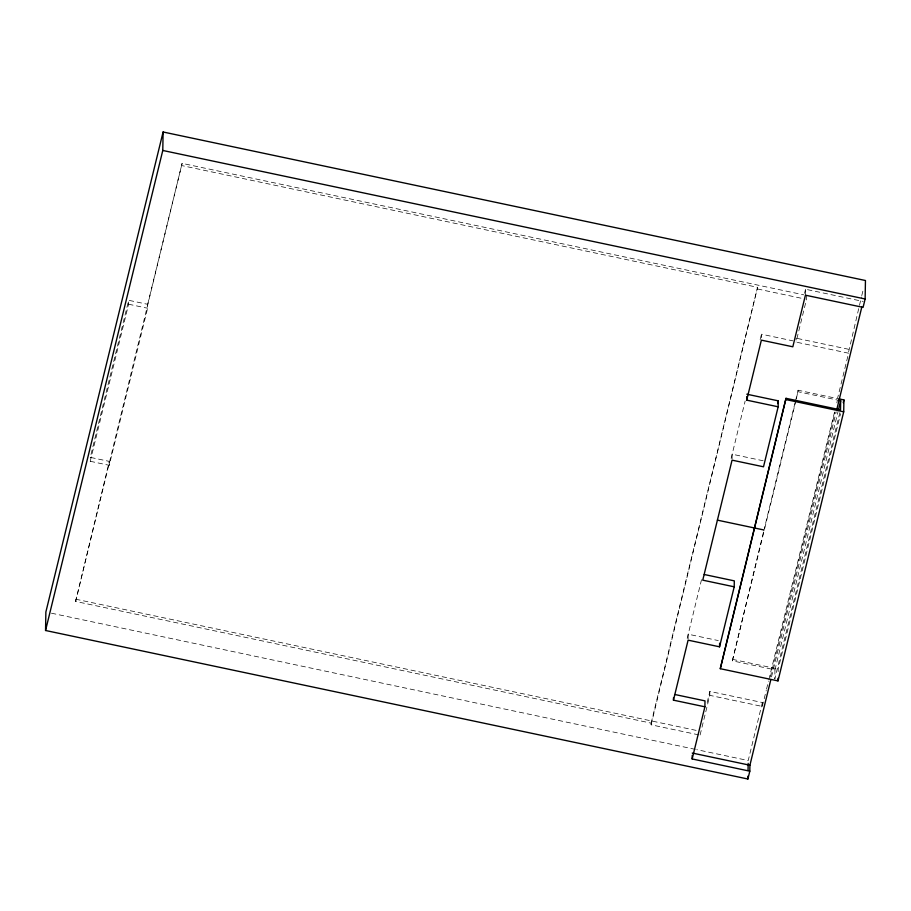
<?xml version="1.0" encoding="UTF-8"?>
<svg xmlns="http://www.w3.org/2000/svg" width="911" height="911" viewBox="0 0 911 911"><rect width="100%" height="100%" fill="white"/><g stroke="black" fill="none" stroke-linecap="round" stroke-linejoin="round"><path stroke-width="0.68" stroke-dasharray="4.55 3.42" d="M698.714 734.87L651.103 724.803L651.126 723.14L75.624 601.442L109.309 461.387L90.303 457.368L128.667 300.288L147.673 304.308L147.605 308.237L109.24 465.305L90.235 461.285L90.303 457.368M109.24 465.305L109.309 461.387M90.235 461.285L128.599 304.217L128.667 300.288M75.624 601.442L182.098 163.365L803.787 294.834M688.124 638.964L688.204 634.215L718.289 640.581M709.794 695.344L709.863 691.426L762.382 702.529L762.313 706.446L709.794 695.344L700.069 735.154M732.08 458.962L732.159 454.213L763.623 460.864M839.851 412.603L774.805 678.946L774.965 669.836L732.364 660.828L763.407 532.377M651.103 724.803L757.565 287.318L182.052 165.631M761.414 337.765L761.471 334.2L792.923 340.851M778.153 671.669L778.199 669.027L840.546 413.731M848.585 353.206L796.066 342.103L796.134 338.175M796.408 398.631L798.116 390.238L837.505 398.574L848.255 354.584M805.426 295.187L805.529 289.243L863.184 301.439M806.577 295.415L806.508 299.343L796.066 342.103M848.608 351.897L861.419 297.02M147.673 304.308L182.098 163.365M651.126 723.14L757.565 287.318M687.201 638.315L701.527 579.669M731.157 458.347L745.152 401.022M760.138 339.655L761.471 334.2M804.538 293.319L805.529 289.243M707.175 702.404L709.863 691.426M763.737 530.999L795.075 402.662M795.417 401.284L798.116 390.238M732.364 660.828L764.386 529.724M764.728 528.346L796.066 400.009M762.382 702.529L748.216 760.537L696.756 749.651M861.76 295.642L863.104 290.142M762.313 706.446L766.242 690.401M766.561 689.069L768.52 681.041M768.85 679.708L834.783 411.1M836.81 402.821L837.482 400.054L798.093 391.73M770.342 677.01L835.045 412.079M771.492 676.884L836.218 411.863M774.965 669.836L837.995 411.772M757.531 288.981L805.142 299.047M797.512 338.471L848.653 349.289M128.599 304.217L147.605 308.237M732.398 659.336L778.199 669.027M75.659 599.187L697.359 730.645M51.437 613.194L695.366 749.366"/><path stroke-width="1.37" d="M692.166 758.954L704.898 706.811L673.445 700.16L688.101 640.16L719.553 646.81L734.209 586.809L702.757 580.159L732.057 460.146L763.509 466.796L778.165 406.796L746.713 400.145L761.368 340.145L792.821 346.795L805.426 295.187L863.081 307.371L865.131 298.979L865.45 280.508L163.103 131.993L45.869 612.021L45.55 630.492L747.897 779.007L749.81 771.173L692.166 758.954L692.223 755.401M45.55 630.492L162.784 150.463L163.103 131.993M673.445 700.16L673.491 697.78M704.898 706.811L705 700.878L674.914 694.512M719.553 646.81L719.61 643.246M838.792 398.847L843.916 399.929L843.711 411.806L777.994 680.904L720.282 668.697L786.022 398.323L840.523 409.848L840.682 400.738L838.553 400.282M734.209 586.809L734.312 580.865L704.226 574.499M746.713 400.145L746.781 396.581M747.897 779.007L747.942 776.161M748.045 770.478L748.17 763.372M749.81 771.173L749.912 765.229L770.82 679.652M778.165 406.796L778.267 400.851L746.815 394.201M777.994 680.904L778.04 678.262M720.282 668.697L786.022 398.323M777.607 403.584L778.267 400.851M836.89 409.107L861.829 306.961M838.667 409.016L840.682 400.738M843.244 402.685L843.916 399.929M162.784 150.463L865.131 298.979M785.999 399.599L843.711 411.806M717.412 520.147L763.669 529.929M692.258 753.044L749.912 765.229"/></g></svg>
